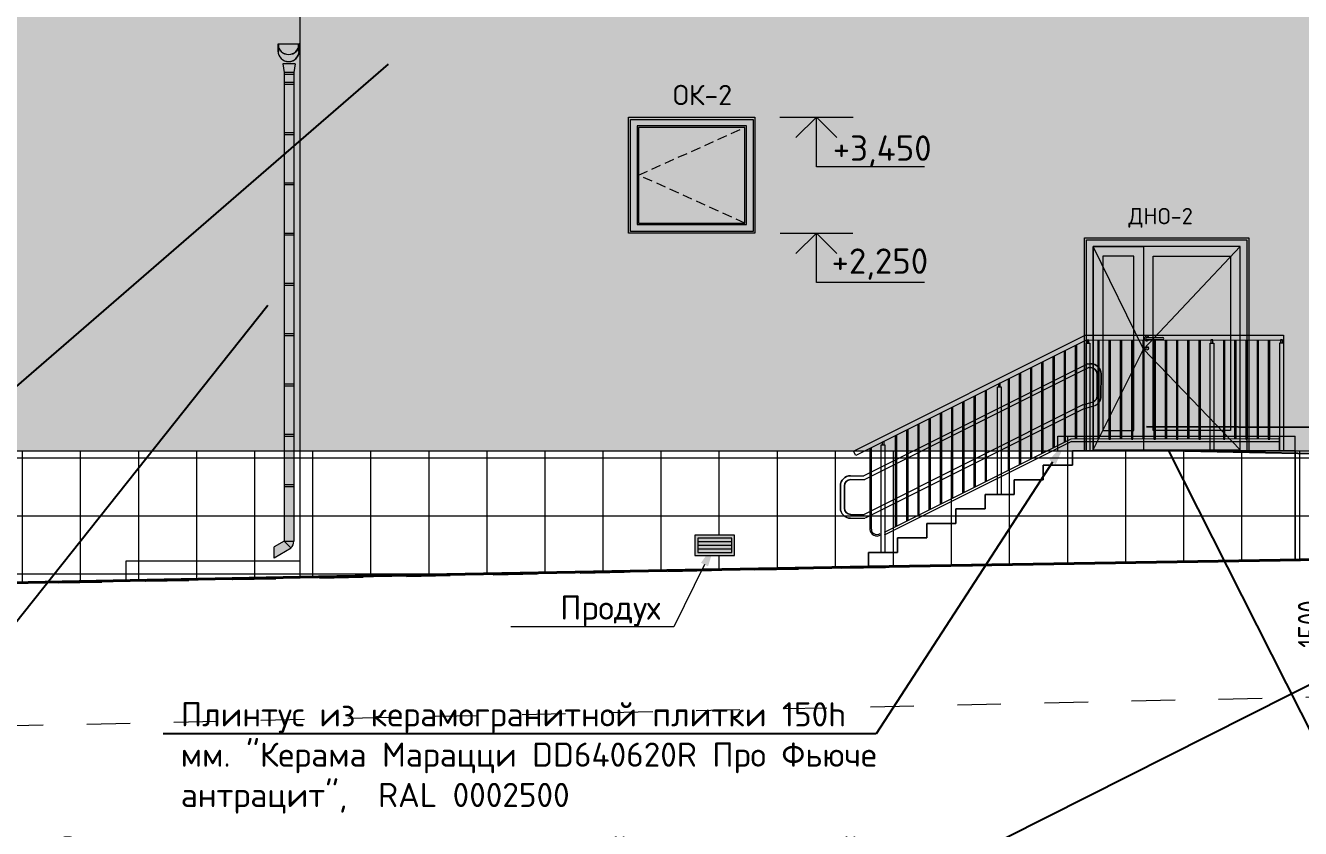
# Model space of a CAD drawing. Header units: millimetres. Extents: x -136099598 to 9192475, y 0 to 779331.
# Drawn here: x -208723 to -195547, y 284648 to 292950 of the extents above; entities that cross this region are included whole.
import ezdxf
from ezdxf import colors
from ezdxf.entities.mleader import LeaderData, LeaderLine
from ezdxf.math import Vec2, Vec3

# ---------------------------------------------------------------- set-up
doc = ezdxf.new("R2010")
doc.units = ezdxf.units.MM
doc.header["$MEASUREMENT"] = 0
for name, pattern in [('01_base$0$DASHED2', [0.375, 0.25, -0.125]), ('ADSK_Скрыто', [6, 3, -3]), ('ADSK_Штриховая_ш2 п1', [3, 2, -1])]:
    doc.linetypes.add(name, pattern=pattern)
doc.layers.get('0').update_dxf_attribs({"color": 250, "lineweight": 9})
for name, color, linetype, lineweight, true_color in [('!_Окно_00_Штрих_Стекло', 7, 'Continuous', 0, 0x737373), ('RAL 000 80 00', 7, 'Continuous', 0, 0xb9b8b6), ('RAL 7016', 7, 'Continuous', 0, 0x383e42), ('RAL 90 10', 7, 'Continuous', 0, 0xf1ece1)]:
    doc.layers.add(name, color=color, linetype=linetype, lineweight=lineweight, true_color=true_color)
for name, color, linetype, lineweight in [('!_Цоколь', 7, 'Continuous', 0), ('_Скрыто_', 7, 'ADSK_Скрыто', 9), ('АР-Выноски', 5, 'Continuous', 5), ('АР_тонкая линия', 250, 'Continuous', 0), ('Конструктив - Крыльца', 107, 'Continuous', 15), ('Общие ребра', 7, 'Continuous', 9), ('Ограждение', 250, 'Continuous', 9), ('пунктир', 251, 'Continuous', 13), ('СТЕНЫ кирпич ЛИДЕР', 250, 'Continuous', 15), ('фасады', 7, 'Continuous', 9), ('Элементы узлов', 7, 'Continuous', 5)]:
    doc.layers.add(name, color=color, linetype=linetype, lineweight=lineweight)
for name, color, linetype in [('PDF _0', 7, 'Continuous'), ('PDF _PDF _0', 7, 'Continuous'), ('PDF _Текст', 7, 'Continuous')]:
    doc.layers.add(name, color=color, linetype=linetype)
doc.styles.add('ICOCPEUR', font='isocpeur.ttf')
doc.styles.add('ISOCPEUR', font='isocpeur.ttf', dxfattribs={"width": 0.7})
doc.styles.add('PDF ISOCPEUR', font='isocpeur.ttf')
doc.dimstyles.new('R_100', dxfattribs={"dimtxt": 270, "dimasz": 120, "dimexe": 100, "dimexo": 100, "dimgap": 80, "dimtad": 1, "dimdec": 0, "dimrnd": 5, "dimzin": 0, "dimdsep": 46, "dimtxsty": 'ISOCPEUR', "dimblk": 'ARCHTICK', "dimcen": 100, "dimdle": 100, "dimclrd": 256, "dimclre": 256, "dimclrt": 256, "dimadec": 0, "dimazin": 0, "dimtfac": 2, "dimtdec": 0, "dimtofl": 0, "dimtmove": 1, "dimatfit": 3, "dimfxl": 1, "dimtvp": 3, "dimtfill": 1, "dimtolj": 1, "dimtzin": 0, "dimarcsym": 0})
pattern_1 = [(90, (541247.05, -120), (-600, 1e-13), []), (180, (541247.05, -120), (-2e-13, -600), [])]

# ---------------------------------------------------------------- blocks, each defined once
blk = doc.blocks.new('A$Cf265a104')
at = {"layer": '!_Окно_00_Штрих_Стекло'}
h = blk.add_hatch(color=256, dxfattribs=at)
h.dxf.hatch_style = 1
h.set_gradient(color1=(70, 92, 124), color2=(219, 225, 235), name='CURVED')
h.paths.add_polyline_path([(1204, 106), (105, 106), (105, 1095), (1204, 1095)])
at = {"layer": 'RAL 7016', "ltscale": 100, "transparency": 33554687}
h = blk.add_hatch(color=256, dxfattribs=at)
h.dxf.hatch_style = 1
h.paths.add_polyline_path([(0, 1200), (1308, 1200), (1308, 0), (0, 0)])
h.paths.add_polyline_path([(105, 1095), (105, 106), (1204, 106), (1204, 1095)], flags=16)
at = {"layer": 'PDF _0', "lineweight": 0}
blk.add_lwpolyline([(1219, 1110), (90, 1110), (89, 92), (1219, 92)], close=True, dxfattribs=at)
at = {"layer": 'PDF _0', "linetype": 'ADSK_Штриховая_ш2 п1', "lineweight": 0, "ltscale": 50}
blk.add_lwpolyline([(1204, 106), (105, 601), (1204, 1095)], dxfattribs=at)
at = {"layer": 'PDF _PDF _0', "lineweight": 0}
for points in [[(1308, 0), (0, 0), (0, 1200), (1308, 1200)], [(1288, 20), (20, 20), (20, 1178), (1288, 1178)], [(105, 106), (1204, 106), (1204, 1095), (105, 1095)]]:
    blk.add_lwpolyline(points, close=True, dxfattribs=at)
at = {"layer": 'PDF _Текст', "lineweight": 0, "insert": (460, 1324), "char_height": 210, "attachment_point": 7, "style": 'PDF ISOCPEUR'}
blk.add_mtext('ОК-2', dxfattribs=at)
blk = doc.blocks.new('A$Ce9bab95b')
at = {"ltscale": 100}
h = blk.add_hatch(dxfattribs=at)
h.set_pattern_fill('ANSI31', color=256, scale=300, angle=135)
h.set_pattern_definition([(180, (351843.954, -283696.99), (-4e-15, -37.5), [])])
h.paths.add_polyline_path([(380, 30), (380, 180), (30, 180), (30, 30)])
at = {"layer": 'RAL 7016', "lineweight": 30, "ltscale": 100, "transparency": 33554687}
h = blk.add_hatch(color=256, dxfattribs=at)
h.dxf.hatch_style = 1
h.paths.add_polyline_path([(380, 30), (380, 180), (30, 180), (30, 30)], flags=16)
h.paths.add_polyline_path([(410, 0), (410, 210), (0, 210), (0, 0)])
h.paths.add_polyline_path([(380, 30), (30, 30), (30, 180), (380, 180)], flags=16)
for points in [[(0, 210), (0, 0), (410, 0), (410, 210)], [(30, 180), (30, 30), (380, 30), (380, 180)]]:
    blk.add_lwpolyline(points, close=True)
blk = doc.blocks.new('A$C974ab4c4')
at = {"layer": 'Элементы узлов', "true_color": 0x383e42}
h = blk.add_hatch(color=250, dxfattribs=at)
edge = h.paths.add_edge_path()
edge.add_line((-100, -1188), (-100, -4222))
edge.add_line((-100, -4222), (-203, -4281))
edge.add_line((-203, -4281), (-203, -4397))
edge.add_line((-203, -4397), (-29, -4293))
edge.add_arc((-100, -4222), 100, 315, 360)
edge.add_line((0, -4222), (0, -1188))
edge.add_line((0, -1188), (0, -744))
edge.add_line((0, -744), (0, 604))
edge.add_line((0, 604), (15, 712))
edge.add_line((15, 712), (-115, 712))
edge.add_line((-115, 712), (-100, 604))
edge.add_line((-100, 604), (-100, -744))
edge.add_line((-100, -744), (-100, -1188))
at = {"layer": 'фасады', "ltscale": 100}
for points in [[(15, 712), (-115, 712)], [(-115, 712), (-100, 624)], [(15, 712), (0, 624)], [(15, 712), (0, 624)], [(-100, 624), (-100, -4222)], [(0, 624), (-100, 624)], [(0, 604), (-100, 604)], [(0, 624), (0, -4222)], [(0, 520), (-100, 520)], [(0, 500), (-100, 500)], [(0, 0), (-100, 0)], [(0, -20), (-100, -20)], [(0, -520), (-100, -520)], [(0, -540), (-100, -540)], [(0, -1040), (-100, -1040)], [(0, -1060), (-100, -1060)], [(0, -1560), (-100, -1560)], [(0, -1580), (-100, -1580)], [(0, -2080), (-100, -2080)], [(0, -2100), (-100, -2100)], [(0, -2600), (-100, -2600)], [(0, -2620), (-100, -2620)], [(0, -3120), (-100, -3120)], [(0, -3140), (-100, -3140)], [(0, -3640), (-100, -3640)], [(0, -3660), (-100, -3660)]]:
    blk.add_lwpolyline(points, dxfattribs=at)
at = {"layer": 'фасады', "ltscale": 100, "elevation": 0}
for points in [[(-100, -4222), (-203, -4281)], [(-203, -4397), (-203, -4281)], [(-29, -4293), (-203, -4397)], [(-100, -4222), (0, -4222)], [(-100, -4222), (-29, -4293)]]:
    blk.add_lwpolyline(points, dxfattribs=at)
at = {"layer": 'фасады', "ltscale": 100}
blk.add_arc((-100, -4222, 0), 100, 315, 0, dxfattribs=at)
blk = doc.blocks.new('A$Cf9336076')
at = {"layer": 'Общие ребра'}
for points in [[(-110, 0), (-100, -4), (-100, -4)], [(110, 0), (100, -4), (100, -4)], [(-109, -1), (-101, -5), (-101, -5)], [(109, -1), (101, -5), (101, -5)]]:
    blk.add_lwpolyline(points, dxfattribs=at)
for radius, start, end in [(110, 180, 0), (109, 180.776, 359.224)]:
    blk.add_arc((0, 0), radius, start, end, dxfattribs=at)
blk = doc.blocks.new('A$C38a3c8f5')
at = {"layer": 'пунктир', "linetype": 'ByBlock', "ltscale": 500}
for p, q in [((-219, 0), (-219, 73)), ((-219, 73), (0, 73)), ((-210, -4), (-210, 69)), ((-9, -4), (-9, 69)), ((0, 0), (0, 73))]:
    blk.add_line(p, q, dxfattribs=at)
for points in [[(-219, 0), (-210, -4), (-210, -4)], [(0, 0), (-9, -4), (-9, -4)], [(-218, -1), (-210, -5), (-210, -5)], [(-1, -1), (-9, -5), (-9, -5)]]:
    blk.add_lwpolyline(points, dxfattribs=at)
for radius, start, end in [(110, 180, 0), (109, 180.776, 359.224)]:
    blk.add_arc((-110, 0), radius, start, end, dxfattribs=at)
blk.add_blockref('A$Cf9336076', (-110, 73), dxfattribs=at)
blk = doc.blocks.new('A$C286dd12f')
at = {"ltscale": 150}
for p, q in [((-5149, -1668, 0), (-5010, -1668, 0)), ((-5147, -1708, 0), (-5000, -1708, 0)), ((-5253, -1773, 0), (-5253, -1773, 0)), ((-5149, -2068, 0), (-5009, -2068, 0)), ((-5148, -2108, 0), (-5001, -2108, 0))]:
    blk.add_line(p, q, dxfattribs=at)
at = {"ltscale": 150, "elevation": 0}
blk.add_lwpolyline([(-2713, -267), (-4736, -1279), (-5095, -1459), (-5118, -1413), (-2724, -215)], dxfattribs=at)
for points in [[(-2704, -298), (-2685, -298), (-2685, -266), (-2704, -266)], [(-1424, -298), (-1405, -298), (-1406, -264), (-1424, -264)], [(-704, -295), (-686, -295), (-686, -264), (-704, -264)], [(-3619, -748), (-3601, -748), (-3601, -712), (-3619, -721)], [(-4822, -1349), (-4803, -1349), (-4803, -1313), (-4822, -1322)], [(-4832, -1349), (-4794, -1349), (-4794, -2462), (-4832, -2462)]]:
    blk.add_lwpolyline(points, close=True, dxfattribs=at)
at = {"ltscale": 150}
for radius in [73.8, 57.8]:
    blk.add_arc((-4876, -2218, 0), radius, 183.8086, 304.3987, dxfattribs=at)
at = {"layer": 'Конструктив - Крыльца', "color": 18, "lineweight": 0, "true_color": 0x000000}
for points in [[(-2560, -615, 0.414223), (-2665, -511, -0.414223)], [(-2601, -615, 0.402751), (-2666, -551, -0.402751)], [(-2601, -846, -0.286008), (-2640, -904, 0.286008)], [(-2561, -847, -0.291121), (-2622, -941, 0.291121)]]:
    blk.add_lwpolyline(points, format="xyb", close=True, dxfattribs=at)
for points in [[(-2601, -846), (-2601, -615)], [(-2561, -847), (-2560, -617)]]:
    blk.add_lwpolyline(points, close=True, dxfattribs=at)
at = {"layer": 'Конструктив - Крыльца', "color": 18, "lineweight": 0, "true_color": 0x000000, "elevation": 0}
for points in [[(-5253, -1773, -0.414223), (-5149, -1668, 0.414223)], [(-5212, -1773, -0.402751), (-5147, -1708, 0.402751)], [(-5253, -2003, 0.414223), (-5148, -2108, -0.414223)], [(-5212, -2003, 0.402751), (-5147, -2068, -0.402751)]]:
    blk.add_lwpolyline(points, format="xyb", close=True, dxfattribs=at)
for points in [[(-5253, -2002), (-5253, -1775)], [(-5212, -2003), (-5212, -1773)]]:
    blk.add_lwpolyline(points, close=True, dxfattribs=at)
at = {"layer": 'Ограждение', "ltscale": 50}
for p, q in [((-676, -214, 0), (-676, -1410, 0)), ((-714, -1410, 0), (-714, -295, 0)), ((-714, -295, 0), (-676, -295, 0)), ((-676, -1410, 0), (-714, -1410, 0))]:
    blk.add_line(p, q, dxfattribs=at)
at = {"layer": 'Ограждение'}
for p, q in [((-2695, -511), (-2666, -511)), ((-2685, -551, 0), (-5000, -1708, 0)), ((-2685, -551), (-2666, -551)), ((-2748, -937, 0), (-2640, -904)), ((-2732, -974, 0), (-2622, -941))]:
    blk.add_line(p, q, dxfattribs=at)
at = {"layer": 'Ограждение', "ltscale": 50, "elevation": 0}
for points in [[(-2724, -215), (-676, -214)], [(-2713, -1412), (-2713, -298), (-2675, -297), (-2675, -1412), (-2713, -1412)], [(-2712, -266), (-676, -264)], [(-1434, -1412), (-1434, -298), (-1396, -298), (-1396, -1412), (-1434, -1412)], [(-3629, -1862), (-3629, -748), (-3591, -748), (-3591, -1862), (-3629, -1862)]]:
    blk.add_lwpolyline(points, dxfattribs=at)
at = {"layer": 'Ограждение', "elevation": 0}
for points in [[(-2942, -382), (-2942, -1326)], [(-2926, -1318), (-2926, -374)], [(-2826, -323), (-2826, -1291)], [(-2810, -1291), (-2810, -315)], [(-2594, -266), (-2594, -1291), (-2594, -1291)], [(-2578, -1291), (-2578, -266)], [(-2478, -266), (-2478, -1290), (-2462, -1290)], [(-2462, -1290), (-2462, -266)], [(-2362, -266), (-2362, -1290), (-2362, -1290)], [(-2346, -1290), (-2346, -266)], [(-2246, -266), (-2246, -1290), (-2230, -1290)], [(-2230, -1290), (-2230, -266)], [(-2130, -266), (-2130, -1290), (-2130, -1290)], [(-2114, -1290), (-2114, -266)], [(-2014, -266), (-2014, -1290), (-1998, -1290)], [(-1998, -1290), (-1998, -266)], [(-1898, -266), (-1898, -1290), (-1898, -1290)], [(-1882, -1290), (-1882, -266)], [(-1782, -266), (-1782, -1290), (-1766, -1290)], [(-1766, -1290), (-1766, -266)], [(-1666, -266), (-1666, -1290), (-1666, -1290)], [(-1650, -1290), (-1650, -266)], [(-1550, -266), (-1550, -1289), (-1534, -1289)], [(-1534, -1289), (-1534, -266)], [(-1296, -266), (-1296, -1289), (-1280, -1289)], [(-1280, -1289), (-1280, -266)], [(-1180, -266), (-1180, -1289), (-1180, -1289)], [(-1164, -1289), (-1164, -266)], [(-1064, -266), (-1064, -1289), (-1048, -1289)], [(-1048, -1289), (-1048, -266)], [(-948, -266), (-948, -1289), (-948, -1289)], [(-932, -1289), (-932, -266)], [(-832, -266), (-832, -1289), (-816, -1289)], [(-816, -1289), (-816, -266)], [(-2695, -511), (-5010, -1668)], [(-3174, -498), (-3174, -1442)], [(-3158, -1434), (-3158, -490)], [(-3058, -440), (-3058, -1384)], [(-3042, -1376), (-3042, -432)], [(-3405, -613), (-3405, -1557)], [(-3389, -1549), (-3389, -605)], [(-3290, -556), (-3290, -1500)], [(-3274, -1492), (-3274, -548)], [(-3759, -790), (-3759, -1734)], [(-3743, -1726), (-3743, -782)], [(-3521, -671), (-3521, -1615)], [(-3505, -1607), (-3505, -663)], [(-3991, -906), (-3991, -1850)], [(-3975, -1842), (-3975, -898)], [(-3875, -848), (-3875, -1792)], [(-3859, -1784), (-3859, -840)], [(-2748, -937), (-5009, -2068)], [(-2732, -974), (-4999, -2108)], [(-4223, -1022), (-4223, -1966)], [(-4207, -1958), (-4207, -1014)], [(-4107, -964), (-4107, -1908)], [(-4091, -1900), (-4091, -956)], [(-4455, -1139), (-4455, -2082)], [(-4439, -2074), (-4439, -1131)], [(-4339, -1080), (-4339, -2024)], [(-4323, -2016), (-4323, -1072)], [(-2872, -1291), (-4802, -2255)], [(-2866, -1316), (-4802, -2283)], [(-4687, -1255), (-4687, -2198)], [(-4671, -2190), (-4671, -1247)], [(-4571, -1197), (-4571, -2140)], [(-4555, -2132), (-4555, -1189)], [(-2866, -1316), (-714, -1313), (-714, -1288), (-2872, -1291)], [(-4950, -1386), (-4950, -2222)], [(-4934, -2222), (-4934, -1378)]]:
    blk.add_lwpolyline(points, dxfattribs=at)
blk = doc.blocks.new('_ArchTick')
at = {"color": 0, "linetype": 'ByBlock', "const_width": 0.15}
blk.add_lwpolyline([(-0.5, -0.5), (0.5, 0.5)], dxfattribs=at)
blk = doc.blocks.new('*D1799')
at = {"lineweight": -2, "ltscale": 150, "transparency": 16777216}
for p, q in [((-195237, 287513), (-195124, 287513)), ((-195224, 287613), (-195224, 285912)), ((-195229, 286012), (-195124, 286012))]:
    blk.add_line(p, q, dxfattribs=at)
at = {"lineweight": -2, "ltscale": 150, "transparency": 16777216, "xscale": 120, "yscale": 120, "zscale": 120}
for p, rotation in [((-195224, 287513), 90), ((-195224, 286012), 270)]:
    blk.add_blockref('_ArchTick', p, dxfattribs=dict(at, rotation=rotation))
at = {"ltscale": 150, "transparency": 16777216, "insert": (-195439, 286763), "char_height": 270, "attachment_point": 5, "rotation": 90, "style": 'ISOCPEUR', "bg_fill": 3, "box_fill_scale": 1.25, "bg_fill_color": 256, "bg_fill_true_color": 13158600, "bg_fill_transparency": 0}
blk.add_mtext('\\A1;1500', dxfattribs=at)
blk = doc.blocks.new('A$C248158eb')
at = {"layer": '!_Окно_00_Штрих_Стекло'}
h = blk.add_hatch(color=256, dxfattribs=at)
h.dxf.hatch_style = 1
h.set_gradient(color1=(70, 92, 124), color2=(219, 225, 235), name='CURVED')
h.paths.add_polyline_path([(-419, 1669), (885, 1669), (885, -131), (-420, -132)])
at = {"layer": 'RAL 7016', "ltscale": 100, "transparency": 33554687}
h = blk.add_hatch(color=256, dxfattribs=at)
h.dxf.hatch_style = 1
h.paths.add_polyline_path([(-610, 1859), (1090, 1859), (1090, -341), (-610, -341)])
h.paths.add_polyline_path([(-419, 1669), (-419, -131), (884, -132), (886, 1669)], flags=16)
h = blk.add_hatch(color=256, dxfattribs=at)
h.dxf.hatch_style = 1
h.paths.add_polyline_path([(-100, 1679), (100, 1679), (100, -131), (-100, -131)])
h = blk.add_hatch(color=256, dxfattribs=at)
h.dxf.hatch_style = 1
h.paths.add_polyline_path([(72, 809), (50, 809, -1), (50, 829), (72, 829, 4.581742)])
h.paths.add_polyline_path([(85, 829), (50, 829, 1), (50, 809), (85, 809)])
h.paths.add_polyline_path([(96, 829), (85, 829), (85, 819)], flags=17)
h.paths.add_polyline_path([(85, 819), (85, 809), (94, 809)], flags=17)
h.paths.add_polyline_path([(200, 829), (96, 829), (85, 819), (94, 809), (200, 809, 1)])
for p, q in [((35, 829), (200, 829)), ((35, 809), (200, 809))]:
    blk.add_line(p, q)
at = {"ltscale": 150}
blk.add_line((-610, -341), (1090, -341), dxfattribs=at)
for points in [[(-610, -341), (-610, 1859), (1090, 1859), (1090, -341)], [(-590, -341), (-590, 1839), (1070, 1839), (1070, -341)], [(-520, -331), (-520, 1769), (0, 1769), (0, -331)], [(1000, -331), (1000, 1769), (0, 1769), (0, -331)]]:
    blk.add_lwpolyline(points)
at = {"ltscale": 100}
for points in [[(-520, 1839), (1000, 1839)], [(-520, -331), (1000, -331)]]:
    blk.add_lwpolyline(points, dxfattribs=at)
at = {"ltscale": 50}
for points in [[(-520, -331), (0, 709), (-520, 1769)], [(1000, -331), (0, 709), (1000, 1769)]]:
    blk.add_lwpolyline(points, dxfattribs=at)
at = {"ltscale": 100}
blk.add_lwpolyline([(-520, -331), (1000, -331), (1000, 1769), (-520, 1769)], close=True, dxfattribs=at)
at = {"ltscale": 150}
for points in [[(-419, -131), (-100, -131), (-100, 1669), (-419, 1669)], [(900, -131), (100, -131), (100, 1669), (900, 1669)]]:
    blk.add_lwpolyline(points, close=True, dxfattribs=at)
for centre, radius in [((35, 719), 19), ((35, 726), 7.5)]:
    blk.add_circle(centre, radius)
for centre, radius, start, end in [((35, 819), 24, 24.6243, 335.3757), ((35, 819), 10, 90, 270), ((200, 819), 10, 270, 90)]:
    blk.add_arc(centre, radius, start, end)
at = {"layer": 'PDF _0', "lineweight": 0, "insert": (511, 1965, 1), "char_height": 169.2, "attachment_point": 9, "style": 'PDF ISOCPEUR'}
blk.add_mtext('ДНО-2', dxfattribs=at)
blk = doc.blocks.new('A$C75c4dc5c')
at = {"ltscale": 150}
blk.add_blockref('A$Ce9bab95b', (0, -260), dxfattribs=at)
at = {"layer": 'АР-Выноски'}
ml = blk.add_multileader_mtext('Standard', dxfattribs=at)
ml.set_content('\\A1;Продух', color=256, style='ICOCPEUR')
ml.set_leader_properties()
ml.build(insert=Vec2(0, 0))
ml.multileader.update_dxf_attribs({"text_left_attachment_type": 6, "text_right_attachment_type": 6, "dogleg_length": 100, "arrow_head_size": 250})
ctx = ml.context
ctx.base_point, ctx.char_height, ctx.arrow_head_size, ctx.landing_gap_size, ctx.plane_origin = Vec3(-1725, -999), 250, 250, 25, Vec3(-6502, -507)
ctx.left_attachment, ctx.right_attachment = 6, 6
notes = []
notes.append((ctx, [(0, (1, 1, 0), (-218, -999), (-1, 0), 432, [(0, [(210, -130)], 0, [])])]))
ctx.mtext.insert, ctx.mtext.width, ctx.mtext.flow_direction = Vec3(-1393, -674), 4074.82, 5
for ctx, leaders in notes:
    for number, flags, end, landing, length, lines in leaders:
        leader = LeaderData()
        leader.index, (leader.has_last_leader_line, leader.has_dogleg_vector, leader.attachment_direction) = number, flags
        leader.last_leader_point, leader.dogleg_vector, leader.dogleg_length = Vec3(end), Vec3(landing), length
        for number, points, colour, breaks in lines:
            line = LeaderLine()
            line.index, line.vertices, line.color, line.breaks = number, Vec3.list(points), colors.encode_raw_color(colour), breaks
            leader.lines.append(line)
        ctx.leaders.append(leader)

msp = doc.modelspace()

# ---------------------------------------------------------------- hatches: boundary and pattern name
at = {"layer": '!_Цоколь', "lineweight": 0, "ltscale": 5, "true_color": 0x636466}
h = msp.add_hatch(dxfattribs=at)
h.set_pattern_fill('ANSI37', color=251, scale=4800, angle=45)
h.set_pattern_definition(pattern_1)
h.paths.add_polyline_path([(-199107.8, 287951.8), (-198806.7, 287951.8), (-198806.7, 288102.4), (-198505.5, 288102.4), (-198505.5, 288253), (-198204.4, 288253), (-198204.4, 288403), (-197903.2, 288403), (-197903.2, 288553.6), (-197777.2, 288553.6), (-197777.2, 288703.6), (-198053.2, 288703.6), (-198053.2, 288553), (-198354.4, 288553), (-198354.4, 288553.6), (-198655.5, 288553.6), (-198656, 288553.6), (-198957.2, 288553.6), (-198956.7, 288553.6), (-199257.8, 288553.6), (-199257.8, 288553.6), (-199559, 288553.6), (-199559, 287647.8), (-199409, 287647.8), (-199409, 287801.2), (-199107.8, 287801.2)])
h = msp.add_hatch(dxfattribs=at)
h.set_pattern_fill('ANSI37', color=251, scale=4800, angle=45)
h.set_pattern_definition([(90, (697035.8, -72.1), (-600, 1e-13), []), (180, (697035.8, -72.1), (-2e-13, -600), [])])
h.paths.add_polyline_path([(-196077.4, 288552.9), (-195602.2, 288554.3), (-195601.7, 288704.3), (-196077, 288702.8)])
h = msp.add_hatch(dxfattribs=at)
h.set_pattern_fill('ANSI37', color=251, scale=4800, angle=45)
h.set_pattern_definition(pattern_1)
h.paths.add_polyline_path([(-205884.4, 288553.5), (-229684.6, 288553.6), (-229684.3, 286784.2), (-205884.5, 287245.6)])
h = msp.add_hatch(dxfattribs=at)
h.set_pattern_fill('ANSI37', color=251, scale=4800, angle=45)
h.set_pattern_definition(pattern_1)
h.paths.add_polyline_path([(-205884.5, 288553.6), (-205884.5, 287245.6), (-200011.4, 287354), (-200011.3, 287497.3), (-199559, 287497.3), (-199559, 288553.6)])
h.paths.add_polyline_path([(-201394.9, 287681.2), (-201394.9, 287471.2), (-201804.9, 287471.2), (-201804.9, 287681.2)], flags=16)
h = msp.add_hatch(dxfattribs=at)
h.set_pattern_fill('ANSI37', color=251, scale=4800, angle=45)
h.set_pattern_definition(pattern_1)
h.paths.add_polyline_path([(-195602, 288553.6), (-197903.2, 288553.6), (-197903.2, 288403), (-198204.4, 288403), (-198204.4, 288253), (-198505.5, 288253), (-198505.5, 288102.4), (-198806.7, 288102.4), (-198806.7, 287951.8), (-199107.8, 287951.8), (-199107.8, 287801.2), (-199409, 287801.2), (-199409, 287647.8), (-199710.1, 287647.8), (-199710.1, 287497.3), (-200011.3, 287497.3), (-200011.2, 287354), (-195602, 287424.2)])
h = msp.add_hatch(dxfattribs=at)
h.set_pattern_fill('ANSI37', color=251, scale=4800, angle=45)
h.set_pattern_definition(pattern_1)
h.paths.add_polyline_path([(-195602, 288547.7), (-195602, 287424.2), (-195334.8, 287428.8), (-195334.5, 287513.6), (-187177.3, 287653.5), (-177334.5, 287783.6), (-168843.7, 287683.6), (-165334.5, 287710.3), (-165334.5, 288559.4)])
at = {"layer": 'RAL 000 80 00'}
h = msp.add_hatch(color=256, dxfattribs=at)
h.dxf.hatch_style = 1
h.paths.add_polyline_path([(-195334.5, 304552.5), (-203674.5, 304552.5), (-203674.5, 293251.2), (-205884.5, 293251.2), (-205884.5, 288553.6), (-195334.5, 288553.6)])
at = {"layer": 'RAL 90 10', "ltscale": 100, "transparency": 33554687}
h = msp.add_hatch(color=256, dxfattribs=at)
h.dxf.hatch_style = 1
h.paths.add_polyline_path([(-203674.5, 302392), (-229684.5, 302392), (-229684.5, 288553.6), (-205884.5, 288553.6), (-205884.5, 293251.2), (-203674.5, 293251.2)])

# ---------------------------------------------------------------- linework, layer by layer
at = {"ltscale": 150}
for p, q in [((-201741.9, 290803.5, 0), (-202188.4, 290803.5, 0)), ((-195602, 288553.6, -0.9), (-195602, 288703.6, -0.9)), ((-229684.5, 288553.6, 0), (-205884.5, 288553.6, -0.6)), ((-205884.5, 288553.6, -0.7), (-189625.8, 288553.6, -1.1))]:
    msp.add_line(p, q, dxfattribs=at)
at = {"ltscale": 150, "elevation": -0.9}
msp.add_lwpolyline([(-198354.4, 288553), (-198053.2, 288553), (-198053.2, 288703.6), (-195602, 288703.6)], dxfattribs=at)
at = {"ltscale": 150}
msp.add_lwpolyline([(-205884.5, 287413.4), (-207685.4, 287413.4), (-207685.4, 287225.6)], dxfattribs=at)
at = {"layer": '_Скрыто_', "color": 6, "ltscale": 150, "elevation": 0}
for points in [[(-229684.5, 288553.6), (-165334.5, 288553.5), (-165334.5, 287696.2), (-177720.8, 287788.4), (-195337.3, 287513.5), (-195335.9, 287428.8), (-229684.5, 286784.2), (-229683.4, 286953.4), (-229683.4, 288553.6)], [(-229684.5, 285251.9), (-195221, 286012.7), (-165338.3, 286171.9), (-165336.7, 287684.5), (-177494.5, 287791.4), (-195337.3, 287513.5), (-195337.2, 287428.8), (-229684.5, 286784.2), (-229683.4, 286615), (-229684.5, 285251.9)]]:
    msp.add_lwpolyline(points, dxfattribs=at)
at = {"layer": 'PDF _0', "lineweight": 0}
for p, q in [((-200928.1, 292002), (-200168.9, 292002)), ((-200922.8, 290802), (-200174.2, 290802))]:
    msp.add_line(p, q, dxfattribs=at)
for points in [[(-199432.8, 291490.2), (-200548.5, 291490.2), (-200548.5, 292002), (-200761.9, 291791.3), (-200548.5, 292002), (-200339.6, 291791.3)], [(-199432.8, 290292), (-200548.5, 290292), (-200548.5, 290802), (-200761.9, 290593.1), (-200548.5, 290802), (-200339.6, 290593.1)]]:
    msp.add_lwpolyline(points, dxfattribs=at)
at = {"layer": 'PDF _0', "lineweight": 0, "elevation": -0.9}
msp.add_lwpolyline([(-195602, 287424.2), (-195602, 288553.6), (-197903.2, 288553.6), (-197903.2, 288403), (-198204.4, 288403), (-198204.4, 288253), (-198505.5, 288253), (-198505.5, 288102.4), (-198806.7, 288102.4), (-198806.7, 287951.8), (-199107.8, 287951.8), (-199107.8, 287801.2), (-199409, 287801.2), (-199409, 287652.8), (-199710.1, 287652.8), (-199709.9, 287501.7), (-200011, 287501.7), (-200011.2, 287354), (-200011, 287501.7), (-199709.9, 287501.7), (-199710.1, 287652.8), (-199409, 287652.8), (-199409, 287801.2), (-199107.8, 287801.2), (-199107.8, 287951.8), (-198806.7, 287951.8), (-198806.7, 288102.4), (-198505.5, 288102.4), (-198505.5, 288253), (-198204.4, 288253), (-198204.4, 288403), (-197903.2, 288403), (-197903.2, 288553.6), (-195602, 288553.6), (-195602, 287424.2)], dxfattribs=at)
at = {"layer": 'АР_тонкая линия', "color": 3, "lineweight": 40, "ltscale": 100}
for p, q in [((-200011.2, 287354, -0.9), (-195334.5, 287428.9, 0)), ((-229680.5, 286784.2), (-205884.5, 287245.6)), ((-205884.5, 287245.6), (-200011.2, 287354, -0.9))]:
    msp.add_line(p, q, dxfattribs=at)
at = {"layer": 'пунктир', "linetype": '01_base$0$DASHED2', "ltscale": 500}
msp.add_line((-229014.5, 288553.6), (-165381.3, 288553.6, -1.8), dxfattribs=at)
at = {"layer": 'СТЕНЫ кирпич ЛИДЕР', "ltscale": 100}
msp.add_line((-205884.5, 287245.6), (-205884.5, 293351.2, 0), dxfattribs=at)

# ---------------------------------------------------------------- block references
at = {"ltscale": 150}
for name, p in [('A$C38a3c8f5', (-205893.8, 292687)), ('A$C974ab4c4', (-205949.8, 291841.2)), ('A$Cf265a104', (-202492.1, 290802, -0.3)), ('A$C286dd12f', (-195047.6, 289963.9, -1.3)), ('A$C75c4dc5c', (-201804.9, 287731.2))]:
    msp.add_blockref(name, p, dxfattribs=at)
at = {"color": 18, "ltscale": 150, "true_color": 0x000000}
msp.add_blockref('A$C248158eb', (-197169.8, 288894.8, 0), dxfattribs=at)

# ---------------------------------------------------------------- texts
at = {"layer": 'PDF _0', "color": 18, "lineweight": 0, "true_color": 0x000000, "char_height": 262.49, "style": 'PDF ISOCPEUR'}
for s, insert, attachment_point in [('+3,450', (-200379.8, 291490.2), 7), ('+2,250', (-200392.1, 290645.5), 1)]:
    msp.add_mtext(s, dxfattribs=dict(at, insert=insert, attachment_point=attachment_point))

# ---------------------------------------------------------------- leaders
at = {"layer": 'АР-Выноски'}
ml = msp.add_multileader_mtext('Standard', dxfattribs=at)
ml.set_content('Оборудовать системой противообледенения ', color=256, style='ICOCPEUR')
ml.set_leader_properties()
ml.build(insert=Vec2(0, 0))
ml.multileader.update_dxf_attribs({"text_left_attachment_type": 6, "text_right_attachment_type": 6, "dogleg_length": 289.2, "arrow_head_size": 250})
ctx = ml.context
ctx.base_point, ctx.char_height, ctx.arrow_head_size, ctx.landing_gap_size, ctx.plane_origin = Vec3(-217190.3, 285334.4, 1.3), 250, 250, 25, Vec3(-188578.1, 296757.3, 1.3)
ctx.left_attachment, ctx.right_attachment, ctx.text_align_type = 6, 6, 2
notes = []
notes.append((ctx, [(1, (1, 1, 0), (-213301.1, 285334.4, 1.3), (-1, 0), 289.2, [(0, [(-204785.6, 292714.8, 1.3)], 0, [])])]))
ctx.mtext.insert, ctx.mtext.width, ctx.mtext.alignment, ctx.mtext.flow_direction = Vec3(-213615.3, 285659.4, 1.3), 5095.75, 3, 5
ml = msp.add_multileader_mtext('Standard', dxfattribs=at)
ml.set_content('\\A1;Устройство наружной водосточной трубы, из оцинкованной стали с окраской в цвет цоколя RAL 7016 c подогревом в зимнее время. ', color=256, style='ICOCPEUR')
ml.set_leader_properties()
ml.build(insert=Vec2(0, 0))
ml.multileader.update_dxf_attribs({"text_left_attachment_type": 6, "text_right_attachment_type": 6, "dogleg_length": 100, "arrow_head_size": 250})
ctx = ml.context
ctx.base_point, ctx.char_height, ctx.arrow_head_size, ctx.landing_gap_size, ctx.plane_origin, ctx.plane_x_axis, ctx.plane_y_axis = Vec3(-218646.1, 284277.2), 250, 250, 25, Vec3(-198126.9, 279610.5), Vec3(1, -0.0000456), Vec3(0.0000456, 1)
ctx.left_attachment, ctx.right_attachment, ctx.text_align_type = 6, 6, 2
notes.append((ctx, [(0, (1, 1, 0), (-210806.9, 284276.9), (-1, 0.0000456), 289.2, [(1, [(-206062.7, 290252.3)], 0, [])])]))
ctx.mtext.insert, ctx.mtext.text_direction, ctx.mtext.rotation, ctx.mtext.width, ctx.mtext.defined_height, ctx.mtext.alignment, ctx.mtext.flow_direction = Vec3(-211121.1, 284601.9), Vec3(1, -0.0000456), 6.2831397, 8222.025, 2092.7, 3, 5
ml = msp.add_multileader_mtext('Standard', dxfattribs=at)
ml.set_content('\\A1;\\pxsm1,ql;Замена ограждения из нержавеющей полированной стали высотой 1200мм, поручни на высоте 500 и 900мм, {\\fISOCTEUR|b0|i0|c204|p49;\\H1.129x;ø\\fISOCPEUR|b0|i0|c204|p34;50м\\H0.88571x;м. Заполнение вертикальное из ригелей \\fISOCTEUR|b0|i0|c204|p49;\\H1.12904x;ø\\fISOCPEUR|b0|i0|c204|p34;\\H0.88571x;16мм, с шагом 100мм.  }', color=256, style='ICOCPEUR')
ml.set_leader_properties()
ml.build(insert=Vec2(0, 0))
ml.multileader.update_dxf_attribs({"text_left_attachment_type": 6, "text_right_attachment_type": 6, "dogleg_length": 100, "arrow_head_size": 250})
ctx = ml.context
ctx.base_point, ctx.char_height, ctx.arrow_head_size, ctx.landing_gap_size, ctx.plane_origin = Vec3(-208377.8, 284265.2, -1.1), 250, 250, 25, Vec3(-184751.1, 283257.4, -1.1)
ctx.left_attachment, ctx.right_attachment = 6, 6
notes.append((ctx, [(0, (1, 1, 0), (-199160.8, 284265.2, -1.1), (-1, 0), 267, [(0, [(-197386.5, 288806.8, -1.1), (-190213.8, 288774.6, -1.1)], 0, [])])]))
ctx.mtext.insert, ctx.mtext.width, ctx.mtext.defined_height, ctx.mtext.flow_direction = Vec3(-208352.8, 284565.2, -1.1), 9047.327, 1611.5, 5
ml = msp.add_multileader_mtext('Standard', dxfattribs=at)
ml.set_content('\\A1;Плинтус из керамогранитной плитки 150h мм. "Керама Марацци DD640620R Про Фьюче антрацит", {\\A0; RAL 0002500} ', color=256, style='ICOCPEUR')
ml.set_leader_properties()
ml.build(insert=Vec2(0, 0))
ml.multileader.update_dxf_attribs({"text_left_attachment_type": 6, "text_right_attachment_type": 6, "dogleg_length": 100, "arrow_head_size": 250})
ctx = ml.context
ctx.base_point, ctx.char_height, ctx.arrow_head_size, ctx.landing_gap_size, ctx.plane_origin = Vec3(-207143.1, 285628.6, -0.9), 250, 250, 25, Vec3(-209509.9, 286237.1, -0.9)
ctx.left_attachment, ctx.right_attachment = 6, 6
notes.append((ctx, [(0, (1, 1, 0), (-199930.6, 285628.6, -0.9), (-1, 0), 100, [(0, [(-197973.8, 288646.3, -0.9)], 0, [])])]))
ctx.mtext.insert, ctx.mtext.width, ctx.mtext.flow_direction = Vec3(-207118.1, 285953.6, -0.9), 7172.782, 5
ml = msp.add_multileader_mtext('Standard', dxfattribs=at)
ml.set_content('\\A1;Облицовка ступеней и площадок керамогранитной плиткой "Керама Марацци DD640620R Про Фьюче антрацит", {\\A0; RAL 0002500 }, 600х600х9мм.', color=256, style='ICOCPEUR')
ml.set_leader_properties()
ml.build(insert=Vec2(0, 0))
ml.multileader.update_dxf_attribs({"text_left_attachment_type": 6, "text_right_attachment_type": 6, "dogleg_length": 100, "arrow_head_size": 250})
ctx = ml.context
ctx.base_point, ctx.char_height, ctx.arrow_head_size, ctx.landing_gap_size, ctx.plane_origin = Vec3(-202320.2, 282647.7), 250, 250, 25, Vec3(-200173.7, 285730.8)
ctx.left_attachment, ctx.right_attachment = 6, 6
notes.append((ctx, [(0, (1, 1, 0), (-193926.7, 282647.7), (-1, 0), 293.5, [(1, [(-189475.8, 288393), (-196912, 288553.6)], 0, [])])]))
ctx.mtext.insert, ctx.mtext.width, ctx.mtext.defined_height, ctx.mtext.flow_direction = Vec3(-202295.2, 282972.7), 8771.015, 2182.2, 5
for ctx, leaders in notes:
    for number, flags, end, landing, length, lines in leaders:
        leader = LeaderData()
        leader.index, (leader.has_last_leader_line, leader.has_dogleg_vector, leader.attachment_direction) = number, flags
        leader.last_leader_point, leader.dogleg_vector, leader.dogleg_length = Vec3(end), Vec3(landing), length
        for number, points, colour, breaks in lines:
            line = LeaderLine()
            line.index, line.vertices, line.color, line.breaks = number, Vec3.list(points), colors.encode_raw_color(colour), breaks
            leader.lines.append(line)
        ctx.leaders.append(leader)

# ---------------------------------------------------------------- next in the draw order: dimensions: what is measured, and where the dimension line sits
at = {"color": 18, "ltscale": 150, "true_color": 0x000000}
dim = msp.add_linear_dim(base=(-195224.4, 286012.2), p1=(-195337.3, 287513.5, 0), p2=(-195329.3, 286012.2, 0), angle=90, dimstyle='R_100', override={"dimpost": '\\X'}, dxfattribs=at)
dim.commit()
dim.dimension.update_dxf_attribs({"geometry": '*D1799', "text_midpoint": (-195439.4, 286762.8)})

doc.saveas('drawing.dxf')
